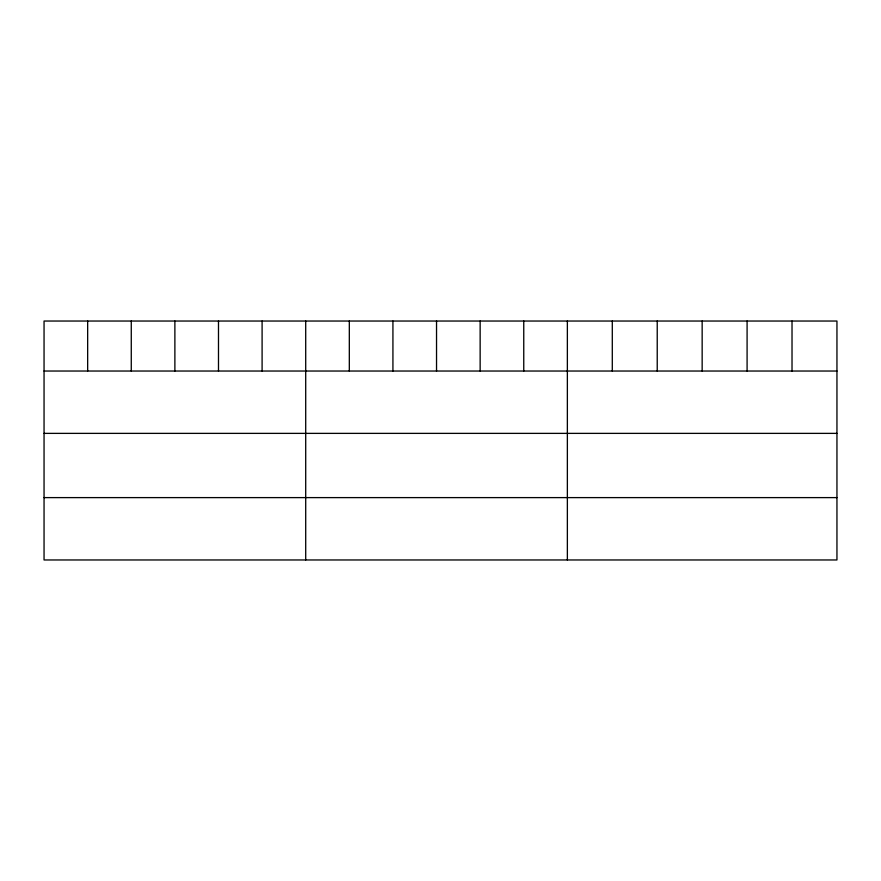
<?xml version="1.0" encoding="UTF-8"?>
<svg xmlns="http://www.w3.org/2000/svg" width="881" height="881" viewBox="0 0 881 881"><rect width="100%" height="100%" fill="white"/><g stroke="black" fill="none" stroke-linecap="round" stroke-linejoin="round"><path stroke-width="1.32" d="M836.95 371.033L836.95 559.964L44.05 559.964L44.05 321.036L836.95 321.036L836.95 371.033L44.05 371.033M44.05 433.375L836.95 433.375M44.05 497.611L836.95 497.611M792.019 321.036L792.019 371.033M747.088 321.036L747.088 371.033M702.157 321.036L702.157 371.033M657.226 321.036L657.226 371.033M612.295 321.036L612.295 371.033M567.364 321.036L567.364 559.964M523.755 321.036L523.755 371.033M480.145 321.036L480.145 371.033M436.536 321.036L436.536 371.033M392.926 321.036L392.926 371.033M349.317 321.036L349.317 371.033M305.707 321.036L305.707 559.964M262.098 321.036L262.098 371.033M218.488 321.036L218.488 371.033M174.879 321.036L174.879 371.033M131.269 321.036L131.269 371.033M87.659 321.036L87.659 371.033"/></g></svg>
